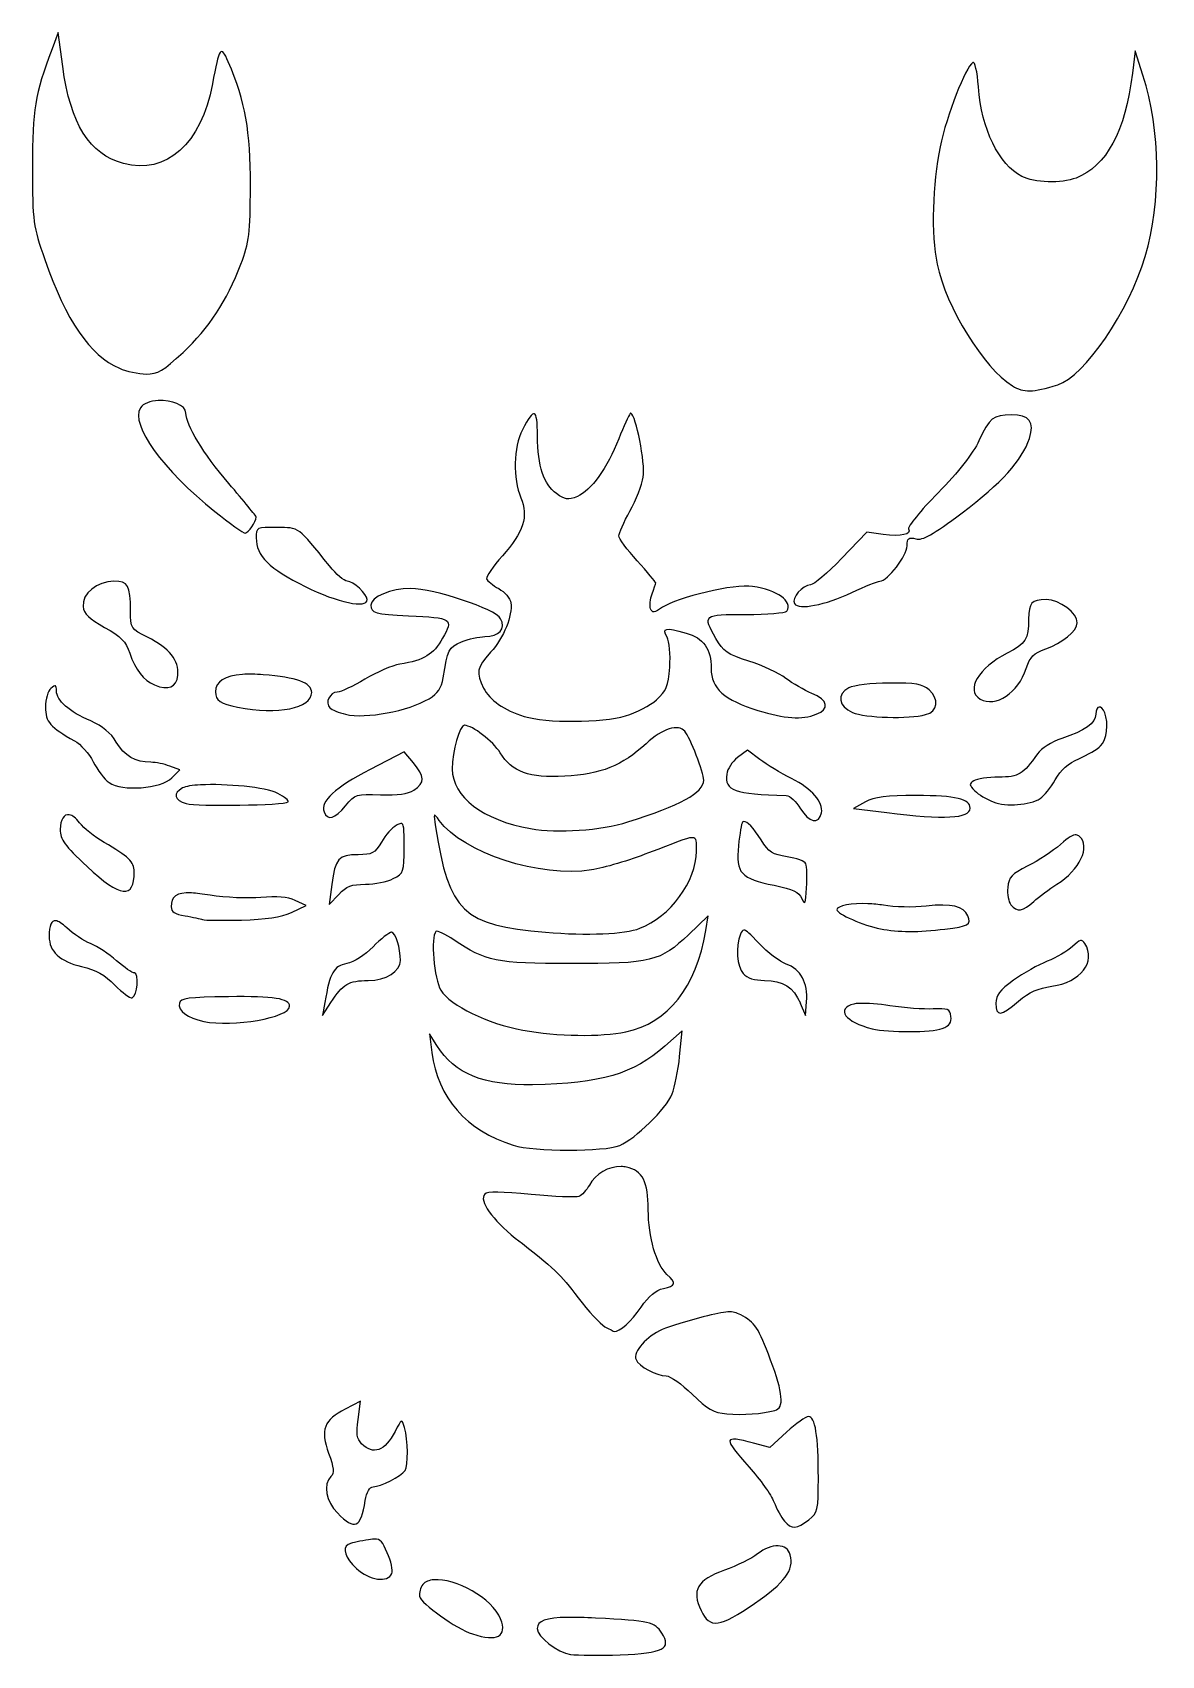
# Model space of a CAD drawing. Extents: x 43 to 173, y 96 to 196.
# Drawn here: x 48.23 to 67.61, y 95.82 to 123.71 of the extents above; entities that cross this region are included whole.
import ezdxf

# ---------------------------------------------------------------- set-up
doc = ezdxf.new("R2010")
doc.units = 0
doc.layers.add('Layer_1', color=7, linetype='CONTINUOUS')

msp = doc.modelspace()

# ---------------------------------------------------------------- linework, layer by layer
at = {"layer": 'Layer_1', "color": 7}
for points in [[(48.667348, 123.705633), (48.562065, 123.421757)], [(48.74562, 123.123549), (48.667348, 123.705633), (48.667348, 123.705633)], [(67.157312, 123.391993), (67.111011, 123.003938)], [(67.291811, 122.971415), (67.157312, 123.391993), (67.157312, 123.391993)], [(50.385486, 117.38099), (50.385486, 117.38099)], [(58.502132, 117.163259), (58.502132, 117.163259)], [(65.030725, 117.13625), (65.030725, 117.13625)], [(52.423881, 115.202588), (52.423881, 115.202588)], [(62.834131, 115.082973), (62.553562, 115.121559), (62.118105, 114.66901)], [(49.62536, 114.279853), (49.62536, 114.279853)], [(54.716384, 114.15252), (54.716384, 114.15252)], [(65.632101, 113.962353), (65.632101, 113.962353)], [(51.831325, 112.677469), (51.831325, 112.677469)], [(48.621597, 112.479033), (48.621597, 112.479033)], [(62.936106, 112.529192), (62.936106, 112.529192)], [(66.53885, 112.116883), (66.53885, 112.116883)], [(55.642978, 111.803243), (55.642978, 111.803243)], [(54.608346, 111.345733), (54.022955, 111.043668)], [(54.767096, 111.156667), (54.608346, 111.345733), (54.608346, 111.345733)], [(60.501939, 111.374395), (60.333269, 111.249269)], [(60.714159, 111.215095), (60.501939, 111.374395), (60.501939, 111.374395)], [(50.620854, 110.898699), (50.757557, 111.035952), (50.583372, 111.102096)], [(51.111988, 110.780188), (51.111988, 110.780188)], [(62.527104, 110.486939), (62.323706, 110.376698), (62.895316, 110.304488)], [(63.40409, 110.596631), (63.40409, 110.596631)], [(48.858068, 110.266453), (48.858068, 110.266453)], [(55.128143, 110.257083), (55.128143, 110.257083)], [(60.436895, 110.149046), (60.436895, 110.149046)], [(54.551021, 110.117076), (54.551021, 110.117076)], [(66.148591, 109.920841), (66.148591, 109.920841)], [(53.365355, 109.070869), (53.320707, 108.723603), (53.485519, 108.898339)], [(50.955442, 108.923143), (50.955442, 108.923143)], [(52.671926, 108.590208), (52.925486, 108.706515), (52.735316, 108.794159)], [(59.830008, 108.532881), (59.489357, 108.206564)], [(59.787014, 108.27877), (59.830008, 108.532881), (59.830008, 108.532881)], [(62.5701, 108.739035), (62.5701, 108.739035)], [(48.626008, 108.446893), (48.626008, 108.446893)], [(54.391168, 108.247353), (54.391168, 108.247353)], [(60.440203, 108.285386), (60.440203, 108.285386)], [(66.218593, 108.105139), (66.218593, 108.105139)], [(51.592647, 107.141062), (51.592647, 107.141062)], [(53.24409, 107.040743), (53.20385, 106.818603), (53.348819, 107.040743)], [(61.410342, 107.027513), (61.409792, 107.027513), (61.497986, 106.818603), (61.517829, 107.055625)], [(62.428436, 107.026409), (62.428436, 107.026409)], [(59.383524, 106.55457), (59.085869, 106.292742)], [(59.337773, 106.114702), (59.383524, 106.55457), (59.383524, 106.55457)], [(55.169483, 106.302114), (55.042703, 106.501103), (55.082942, 106.183603)], [(58.33401, 104.224583), (58.33401, 104.224583)], [(60.164046, 101.726476), (60.164046, 101.726476)], [(53.859797, 100.191893), (53.596314, 100.057948)], [(53.8168, 99.879355), (53.859797, 100.191893), (53.859797, 100.191893)], [(61.552006, 99.928964), (61.552006, 99.928964)], [(61.174974, 99.662726), (60.886687, 99.396489), (60.603915, 99.472006)], [(54.096268, 97.82332), (54.096268, 97.82332)], [(61.028351, 97.707564), (61.028351, 97.707564)], [(55.119874, 97.125481), (55.119874, 97.125481)], [(57.422299, 96.478907), (57.422299, 96.478907)]]:
    msp.add_lwpolyline(points, dxfattribs=at)
for points in [[(48.562065, 123.421757), (48.263869, 122.619783), (48.226644, 122.395455), (48.226926, 121.391631)], [(51.587688, 123.20127), (51.462212, 123.497206), (51.431675, 123.45472), (51.314835, 122.820381)], [(49.791826, 121.452816), (49.203449, 121.611247), (48.878772, 122.129608), (48.74562, 123.123549)], [(51.968575, 121.074131), (51.970127, 122.020842), (51.883965, 122.502531), (51.587688, 123.20127)], [(64.372575, 123.191901), (64.244813, 123.112941), (63.924747, 122.287407), (63.810334, 121.741103)], [(64.467935, 122.770772), (64.447756, 123.036837), (64.407683, 123.213604), (64.372575, 123.191901)], [(67.111011, 123.003938), (66.991828, 122.013281), (66.662709, 121.400825), (66.145283, 121.205322)], [(67.332047, 119.858151), (67.611224, 120.803406), (67.595454, 122.021582), (67.291811, 122.971415)], [(51.314835, 122.820381), (51.125972, 121.795073), (50.524926, 121.255408), (49.791826, 121.452816)], [(65.213176, 121.232881), (64.816569, 121.437988), (64.523137, 122.04355), (64.467935, 122.770772)], [(63.810334, 121.741103), (63.676307, 121.1011), (63.65363, 120.235225), (63.757968, 119.728063)], [(48.226926, 121.391631), (48.227293, 120.442464), (48.235195, 120.385872), (48.437492, 119.804131)], [(51.803763, 119.725309), (51.951901, 120.113198), (51.965756, 120.239842), (51.968575, 121.074131)], [(66.145283, 121.205322), (65.888799, 121.108409), (65.427581, 121.122026), (65.213176, 121.232881)], [(48.437492, 119.804131), (48.801785, 118.756581), (49.214622, 118.15477), (49.719066, 117.936615)], [(50.812127, 118.210568), (51.259647, 118.630515), (51.561532, 119.091542), (51.803763, 119.725309)], [(63.757968, 119.728063), (63.909888, 118.989426), (64.560066, 117.937527), (65.050568, 117.636201)], [(65.828884, 117.65384), (66.28947, 117.796263), (67.054287, 118.917735), (67.332047, 119.858151)], [(50.177127, 117.837948), (50.378972, 117.83582), (50.470412, 117.889893), (50.812127, 118.210568)], [(49.719066, 117.936615), (49.841297, 117.883749), (50.047446, 117.839359), (50.177127, 117.837948)], [(50.861736, 117.166016), (50.861736, 117.308846), (50.608267, 117.391325), (50.385486, 117.38099)], [(65.050568, 117.636201), (65.248124, 117.514829), (65.390959, 117.518413), (65.828884, 117.65384)], [(50.079563, 117.255314), (49.901706, 116.971209), (50.466165, 116.185096), (51.358382, 115.474887)], [(50.385486, 117.38099), (50.251817, 117.374787), (50.129643, 117.335307), (50.079563, 117.255314)], [(51.598158, 115.957752), (51.154505, 116.475582), (50.861736, 116.955645), (50.861736, 117.166016)], [(56.898094, 116.775756), (56.894143, 117.253886), (56.840744, 117.275919), (56.639576, 116.88159)], [(58.486698, 117.157747), (58.46316, 117.128969), (58.376292, 116.934043), (58.29377, 116.724493)], [(58.502132, 117.163259), (58.496632, 117.165104), (58.491363, 117.163448), (58.486698, 117.157747)], [(58.713246, 116.066893), (58.751425, 116.305602), (58.584637, 117.135592), (58.502132, 117.163259)], [(65.030725, 117.13625), (64.720845, 117.13494), (64.658844, 117.08556), (64.476754, 116.69252)], [(65.34216, 116.731659), (65.436169, 117.016495), (65.343202, 117.137661), (65.030725, 117.13625)], [(56.639576, 116.88159), (56.486075, 116.580721), (56.472904, 116.043257), (56.61091, 115.713012)], [(57.223863, 115.784118), (56.999666, 115.950316), (56.902327, 116.246228), (56.898094, 116.775756)], [(58.29377, 116.724493), (58.096892, 116.224692), (57.814012, 115.831889), (57.581602, 115.735612)], [(64.476754, 116.69252), (64.377722, 116.478748), (64.121414, 116.151867), (63.775607, 115.798452)], [(64.188467, 115.454493), (64.85962, 115.960069), (65.21866, 116.357461), (65.34216, 116.731659)], [(58.484493, 115.482603), (58.589311, 115.672775), (58.692361, 115.935747), (58.713246, 116.066893)], [(52.068346, 115.379527), (52.068346, 115.395421), (51.85679, 115.655867), (51.598158, 115.957752)], [(56.61091, 115.713012), (56.74522, 115.391518), (56.659103, 115.119789), (56.293964, 114.71366)], [(57.581602, 115.735612), (57.419466, 115.66846), (57.371691, 115.674536), (57.223863, 115.784118)], [(63.775607, 115.798452), (63.475915, 115.492215), (63.248156, 115.213916), (63.269041, 115.179987)], [(51.358382, 115.474887), (51.613878, 115.271515), (51.848419, 115.10502), (51.87983, 115.10502)], [(58.29267, 115.058169), (58.293291, 115.101456), (58.379676, 115.292427), (58.484493, 115.482603)], [(63.394167, 115.006353), (63.512728, 114.976598), (63.678576, 115.070403), (64.188467, 115.454493)], [(51.87983, 115.10502), (51.930743, 115.10502), (52.068346, 115.305421), (52.068346, 115.379527)], [(52.423881, 115.202588), (52.073785, 115.206256), (52.068346, 115.203937), (52.068346, 115.022891)], [(53.326219, 114.540576), (52.778736, 115.220633), (52.808917, 115.19858), (52.423881, 115.202588)], [(63.269041, 115.179987), (63.328985, 115.08275), (63.140201, 115.041024), (62.834131, 115.082973)], [(52.068346, 115.022891), (52.068346, 114.713601), (52.287892, 114.495389), (52.908951, 114.187248)], [(58.609066, 114.62877), (58.434427, 114.821596), (58.29267, 115.014879), (58.29267, 115.058169)], [(62.777356, 114.279853), (62.903989, 114.279944), (63.244236, 114.721749), (63.244236, 114.886188)], [(63.244236, 114.886188), (63.244236, 115.020244), (63.2668, 115.038317), (63.394167, 115.006353)], [(56.293964, 114.71366), (56.132956, 114.534599), (56.010897, 114.357676), (56.023315, 114.320643)], [(58.926566, 114.251188), (58.926566, 114.26601), (58.783677, 114.435948), (58.609066, 114.62877)], [(62.118105, 114.66901), (61.878385, 114.420084), (61.637853, 114.216464), (61.583976, 114.216464)], [(53.627734, 114.279853), (53.577329, 114.279853), (53.441704, 114.397137), (53.326219, 114.540576)], [(56.023315, 114.320643), (56.035648, 114.283616), (56.129865, 114.207404), (56.232227, 114.150869)], [(49.62536, 114.279853), (49.339638, 114.279853), (49.071076, 114.059342), (49.096193, 113.845494)], [(49.909236, 113.77108), (49.909236, 114.204842), (49.867479, 114.279853), (49.62536, 114.279853)], [(52.908951, 114.187248), (53.468033, 113.909843), (53.973346, 113.803152), (53.973346, 113.962353)], [(53.973346, 113.962353), (53.973346, 114.058162), (53.732043, 114.279853), (53.627734, 114.279853)], [(54.716384, 114.15252), (54.380821, 114.15252), (54.036736, 114.009312), (54.036736, 113.869198)], [(56.264748, 113.634931), (56.175876, 113.800956), (55.124251, 114.15252), (54.716384, 114.15252)], [(56.232227, 114.150869), (56.334589, 114.094335), (56.427644, 113.985434), (56.438933, 113.908884)], [(58.838925, 113.806358), (58.819282, 113.857708), (58.830879, 113.972841), (58.86483, 114.062122)], [(58.86483, 114.062122), (58.898894, 114.151403), (58.926566, 114.236372), (58.926566, 114.251188)], [(60.586276, 114.190556), (60.293696, 114.237342), (59.289775, 114.003431), (59.043423, 113.831162)], [(61.177178, 113.766119), (61.282024, 113.935777), (61.024905, 114.120421), (60.586276, 114.190556)], [(61.583976, 114.216464), (61.44899, 114.216464), (61.25335, 113.986797), (61.31002, 113.895103)], [(61.31002, 113.895103), (61.381507, 113.779434), (61.832425, 113.867005), (62.296147, 114.086376)], [(62.296147, 114.086376), (62.520822, 114.192675), (62.737337, 114.279828), (62.777356, 114.279853)], [(49.096193, 113.845494), (49.110982, 113.719428), (49.198764, 113.633776), (49.464956, 113.48555)], [(50.202482, 113.31688), (49.914813, 113.460529), (49.909236, 113.468603), (49.909236, 113.77108)], [(54.036736, 113.869198), (54.036736, 113.731372), (54.110018, 113.710236), (54.681659, 113.683989)], [(56.438933, 113.908884), (56.472009, 113.683682), (56.320718, 113.313158), (56.091667, 113.057258)], [(59.043423, 113.831162), (58.900365, 113.731123), (58.869289, 113.727197), (58.838925, 113.806358)], [(60.478238, 113.708243), (60.842898, 113.708243), (61.157423, 113.734343), (61.177178, 113.766119)], [(65.632101, 113.962353), (65.377114, 113.962353), (65.332856, 113.911793), (65.330036, 113.627765)], [(66.165676, 113.563272), (66.165676, 113.735783), (65.862733, 113.962353), (65.632101, 113.962353)], [(49.464956, 113.48555), (49.749069, 113.327345), (49.829531, 113.244262), (49.896559, 113.04072)], [(54.681659, 113.683989), (55.434628, 113.649425), (55.455603, 113.635492), (55.267047, 113.298138)], [(55.995756, 113.327353), (56.235645, 113.327353), (56.355906, 113.464598), (56.264748, 113.634931)], [(59.121698, 113.318534), (59.036128, 113.478416), (59.085573, 113.488799), (59.448567, 113.387986)], [(59.961199, 113.295381), (59.73068, 113.702853), (59.737151, 113.708243), (60.478238, 113.708243)], [(65.330036, 113.627765), (65.327694, 113.281315), (65.278502, 113.203416), (64.96072, 113.042374)], [(65.622729, 113.116237), (65.901508, 113.212153), (66.165676, 113.429397), (66.165676, 113.563272)], [(50.722279, 112.663688), (50.746917, 112.915478), (50.576172, 113.130247), (50.202482, 113.31688)], [(55.267047, 113.298138), (55.109542, 113.01635), (54.955925, 112.923657), (54.533382, 112.853858)], [(55.27697, 112.616836), (55.356077, 113.11013), (55.373276, 113.144118), (55.592816, 113.235851)], [(55.592816, 113.235851), (55.712676, 113.28594), (55.894128, 113.327353), (55.995756, 113.327353)], [(59.166895, 112.800941), (59.182813, 113.021199), (59.163664, 113.240093), (59.121698, 113.318534)], [(59.448567, 113.387986), (59.746763, 113.305171), (59.879066, 113.117851), (59.879066, 112.778894)], [(60.526744, 112.905674), (60.158895, 113.024221), (60.086449, 113.073966), (59.961199, 113.295381)], [(49.896559, 113.04072), (49.988902, 112.760284), (50.133092, 112.576357), (50.322096, 112.497222)], [(56.091667, 113.057258), (55.854092, 112.79184), (55.836597, 112.703044), (55.970399, 112.444306)], [(64.96072, 113.042374), (64.468863, 112.793144), (64.239467, 112.40145), (64.498801, 112.254136)], [(65.289797, 112.781649), (65.357304, 112.985469), (65.416424, 113.045261), (65.622729, 113.116237)], [(50.322096, 112.497222), (50.561675, 112.396912), (50.701959, 112.454951), (50.722279, 112.663688)], [(51.831325, 112.677469), (51.524131, 112.656252), (51.369956, 112.556029), (51.369956, 112.377058)], [(52.189614, 112.672508), (52.05325, 112.683023), (51.933721, 112.684542), (51.831325, 112.677469)], [(53.020846, 112.368238), (53.020846, 112.531738), (52.755865, 112.628839), (52.189614, 112.672508)], [(54.533382, 112.853858), (54.404745, 112.832612), (54.134743, 112.715882), (53.93366, 112.594786)], [(58.940347, 112.241458), (59.112475, 112.39525), (59.142907, 112.470947), (59.166895, 112.800941)], [(59.879066, 112.778894), (59.879066, 112.437092), (60.100416, 112.238701), (60.682186, 112.059007)], [(61.16009, 112.610221), (61.043955, 112.697882), (60.758843, 112.830871), (60.526744, 112.905674)], [(64.498801, 112.254136), (64.764231, 112.103375), (65.150548, 112.361146), (65.289797, 112.781649)], [(48.544426, 112.438243), (48.490296, 112.393325), (48.449066, 112.254743), (48.449066, 112.117436)], [(48.621597, 112.479033), (48.607675, 112.485558), (48.583994, 112.471074), (48.544426, 112.438243)], [(48.639236, 112.393593), (48.639236, 112.444972), (48.635519, 112.472505), (48.621597, 112.479033)], [(49.226831, 111.877657), (48.856894, 112.038363), (48.639236, 112.22954), (48.639236, 112.393593)], [(51.369956, 112.377058), (51.369956, 112.230519), (51.451716, 112.173962), (51.748642, 112.115782)], [(51.748642, 112.115782), (52.441215, 111.98007), (53.020846, 112.095157), (53.020846, 112.368238)], [(53.460165, 112.374853), (53.333362, 112.374853), (53.244581, 112.189151), (53.33063, 112.103105)], [(53.93366, 112.594786), (53.732549, 112.473693), (53.519601, 112.374853), (53.460165, 112.374853)], [(55.034987, 112.260751), (55.187867, 112.351835), (55.248748, 112.441461), (55.27697, 112.616836)], [(55.970399, 112.444306), (56.079675, 112.232992), (56.320557, 112.065182), (56.670993, 111.955378)], [(61.609331, 112.352253), (61.478352, 112.40629), (61.276224, 112.52256), (61.16009, 112.610221)], [(62.244331, 112.447613), (62.032185, 112.332816), (62.062301, 112.131505), (62.307721, 112.02483)], [(62.936106, 112.529192), (62.634072, 112.526825), (62.322987, 112.490158), (62.244331, 112.447613)], [(63.621268, 112.410131), (63.507166, 112.513261), (63.39435, 112.532805), (62.936106, 112.529192)], [(63.561736, 111.986798), (63.767476, 112.043685), (63.796754, 112.251553), (63.621268, 112.410131)], [(48.449066, 112.117436), (48.449066, 111.864065), (48.534035, 111.765392), (48.946813, 111.53866)], [(53.33063, 112.103105), (53.363453, 112.070274), (53.485624, 112.020927), (53.602379, 111.99341)], [(53.602379, 111.99341), (53.951432, 111.91116), (54.675013, 112.046254), (55.034987, 112.260751)], [(58.409527, 111.965298), (58.591927, 112.019468), (58.830873, 112.143657), (58.940347, 112.241458)], [(61.684298, 111.99231), (61.918458, 112.081342), (61.885909, 112.238122), (61.609331, 112.352253)], [(66.53885, 112.116883), (66.507594, 112.112164), (66.483176, 112.071507), (66.483176, 111.997271)], [(66.635314, 112.020422), (66.60839, 112.090596), (66.570106, 112.121604), (66.53885, 112.116883)], [(49.665049, 111.51606), (49.57248, 111.672995), (49.431866, 111.788579), (49.226831, 111.877657)], [(56.670993, 111.955378), (57.035765, 111.841078), (58.009844, 111.84661), (58.409527, 111.965298)], [(59.428724, 111.700165), (59.313267, 111.832801), (59.043581, 111.746709), (58.762855, 111.487948)], [(60.682186, 112.059007), (61.140348, 111.917498), (61.435829, 111.897841), (61.684298, 111.99231)], [(62.307721, 112.02483), (62.521787, 111.93179), (63.279796, 111.908831), (63.561736, 111.986798)], [(66.483176, 111.997271), (66.483176, 111.843861), (66.29387, 111.707886), (65.897235, 111.576142)], [(66.566409, 111.451016), (66.673936, 111.558554), (66.707278, 111.832874), (66.635314, 112.020422)], [(48.946813, 111.53866), (49.052844, 111.480409), (49.198253, 111.317878), (49.269825, 111.177613)], [(55.642978, 111.803243), (55.556421, 111.803243), (55.434066, 111.363203), (55.434066, 111.051937)], [(56.257032, 111.330298), (56.133475, 111.530222), (55.779264, 111.803243), (55.642978, 111.803243)], [(59.751736, 110.85901), (59.751736, 110.987672), (59.517257, 111.598449), (59.428724, 111.700165)], [(65.897235, 111.576142), (65.722906, 111.518244), (65.544299, 111.406275), (65.481618, 111.315417)], [(50.258706, 111.168243), (49.993784, 111.168243), (49.804862, 111.279117), (49.665049, 111.51606)], [(57.364424, 110.927361), (56.753977, 110.894118), (56.460881, 111.000459), (56.257032, 111.330298)], [(58.762855, 111.487948), (58.352899, 111.110072), (57.980684, 110.96092), (57.364424, 110.927361)], [(65.481618, 111.315417), (65.235463, 110.958758), (65.16208, 110.914159), (64.816301, 110.91303)], [(66.192688, 111.229426), (66.339443, 111.292337), (66.507481, 111.392094), (66.566409, 111.451016)], [(49.269825, 111.177613), (49.341371, 111.037349), (49.464177, 110.875839), (49.543231, 110.81877)], [(50.583372, 111.102096), (50.487529, 111.138531), (50.341482, 111.168243), (50.258706, 111.168243)], [(54.022955, 111.043668), (53.425745, 110.735902), (53.16382, 110.49509), (53.232513, 110.316062)], [(54.775365, 110.69144), (54.966881, 110.816871), (54.96516, 110.921265), (54.767096, 111.156667)], [(55.434066, 111.051937), (55.434066, 110.574493), (55.959093, 110.175236), (56.779033, 110.028881)], [(60.333269, 111.249269), (60.240559, 111.180376), (60.156296, 111.052795), (60.145854, 110.965947)], [(61.258758, 110.889326), (61.076019, 110.980817), (60.830999, 111.127364), (60.714159, 111.215095)], [(65.786993, 110.868382), (65.881989, 111.037388), (66.01009, 111.151158), (66.192688, 111.229426)], [(49.543231, 110.81877), (49.757832, 110.663856), (50.436365, 110.714213), (50.620854, 110.898699)], [(50.804961, 110.727271), (50.632891, 110.635185), (50.659208, 110.521184), (50.866698, 110.458827)], [(51.111988, 110.780188), (50.969963, 110.772593), (50.857898, 110.755601), (50.804961, 110.727271)], [(52.439313, 110.634115), (52.236517, 110.739666), (51.538068, 110.802969), (51.111988, 110.780188)], [(58.450316, 110.142981), (59.342618, 110.423741), (59.751736, 110.648689), (59.751736, 110.85901)], [(60.145854, 110.965947), (60.111112, 110.67852), (60.270102, 110.621429), (61.167258, 110.599388)], [(61.772492, 110.298976), (61.808504, 110.486028), (61.611197, 110.712867), (61.258758, 110.889326)], [(64.387456, 110.851844), (64.304144, 110.799255), (64.306839, 110.777233), (64.405645, 110.678213)], [(64.816301, 110.91303), (64.63297, 110.912496), (64.439837, 110.884966), (64.387456, 110.851844)], [(65.528472, 110.546471), (65.594145, 110.587501), (65.710652, 110.732543), (65.786993, 110.868382)], [(50.866698, 110.458827), (51.041393, 110.40632), (52.558877, 110.430673), (52.615152, 110.486939)], [(52.615152, 110.486939), (52.635331, 110.507127), (52.55604, 110.573347), (52.439313, 110.634115)], [(53.232513, 110.316062), (53.292372, 110.160089), (53.417891, 110.19557), (53.60348, 110.421345)], [(53.60348, 110.421345), (53.768241, 110.621762), (53.787046, 110.628067), (54.199344, 110.610965)], [(54.199344, 110.610965), (54.501407, 110.598442), (54.668714, 110.621559), (54.775365, 110.69144)], [(61.167258, 110.599388), (61.22957, 110.597855), (61.339976, 110.495132), (61.413099, 110.371186)], [(63.40409, 110.596631), (62.885591, 110.596631), (62.683398, 110.571479), (62.527104, 110.486939)], [(64.324066, 110.379452), (64.324066, 110.539015), (64.080125, 110.596631), (63.40409, 110.596631)], [(64.405645, 110.678213), (64.467875, 110.61583), (64.610765, 110.530051), (64.723145, 110.487492)], [(64.723145, 110.487492), (64.948839, 110.402021), (65.343334, 110.430859), (65.528472, 110.546471)], [(48.858068, 110.266453), (48.768652, 110.279291), (48.703176, 110.190135), (48.703176, 110.013997)], [(49.035561, 110.129753), (48.974177, 110.214019), (48.911719, 110.258751), (48.858068, 110.266453)], [(55.128143, 110.257083), (55.120122, 110.242619), (55.129232, 110.180059), (55.148536, 110.056993)], [(55.210826, 110.169439), (55.161394, 110.238129), (55.136161, 110.271547), (55.128143, 110.257083)], [(57.825239, 109.318364), (56.949758, 109.177374), (55.611101, 109.613275), (55.210826, 110.169439)], [(56.779033, 110.028881), (57.238914, 109.946794), (57.98973, 109.998063), (58.450316, 110.142981)], [(60.414848, 110.137469), (60.399806, 110.122413), (60.3696, 109.941248), (60.348151, 109.734532)], [(60.436895, 110.149046), (60.428522, 110.147638), (60.421232, 110.143853), (60.414848, 110.137469)], [(60.736757, 109.83375), (60.601259, 110.048394), (60.495513, 110.158893), (60.436895, 110.149046)], [(61.413099, 110.371186), (61.553364, 110.133467), (61.733659, 110.097346), (61.772492, 110.298976)], [(62.895316, 110.304488), (63.880272, 110.179983), (64.324066, 110.203278), (64.324066, 110.379452)], [(48.703176, 110.013997), (48.703176, 109.840571), (48.775273, 109.74078), (49.163441, 109.377896)], [(49.455036, 109.791307), (49.29236, 109.884118), (49.103605, 110.036366), (49.035561, 110.129753)], [(54.476605, 110.086206), (54.403961, 110.04733), (54.286932, 109.91744), (54.216433, 109.797922)], [(54.551021, 110.117076), (54.532646, 110.115289), (54.508581, 110.10332), (54.476605, 110.086206)], [(54.608346, 109.711381), (54.608346, 110.034712), (54.606145, 110.122432), (54.551021, 110.117076)], [(55.148536, 110.056993), (55.377644, 108.595954), (55.618465, 108.364843), (57.034797, 108.248454)], [(59.624956, 109.639722), (59.624956, 109.954188), (59.699082, 109.957008), (58.804748, 109.61106)], [(65.815656, 109.07252), (66.202752, 109.311173), (66.399839, 109.730056), (66.203158, 109.893282)], [(66.148591, 109.920841), (66.090992, 109.930239), (66.018001, 109.883274), (65.876842, 109.758233)], [(66.203158, 109.893282), (66.185336, 109.908073), (66.16779, 109.917708), (66.148591, 109.920841)], [(49.973176, 109.290252), (49.973176, 109.455098), (49.870352, 109.554361), (49.455036, 109.791307)], [(53.81625, 109.580743), (53.482296, 109.580743), (53.422082, 109.512567), (53.365355, 109.070869)], [(54.216433, 109.797922), (54.102217, 109.604346), (54.058284, 109.580743), (53.81625, 109.580743)], [(54.420934, 109.169534), (54.601499, 109.262837), (54.608346, 109.282714), (54.608346, 109.711381)], [(58.804748, 109.61106), (58.475818, 109.48384), (58.035043, 109.352152), (57.825239, 109.318364)], [(58.655368, 108.316255), (59.174205, 108.513517), (59.624956, 109.12875), (59.624956, 109.639722)], [(60.348151, 109.734532), (60.299354, 109.264841), (60.384216, 109.170985), (60.963308, 109.054882)], [(61.183794, 109.544912), (60.934253, 109.582335), (60.868385, 109.625258), (60.736757, 109.83375)], [(65.876842, 109.758233), (65.746794, 109.643044), (65.494377, 109.476098), (65.315702, 109.386716)], [(49.163441, 109.377896), (49.741828, 108.837212), (49.973176, 108.812162), (49.973176, 109.290252)], [(61.506806, 109.422544), (61.490126, 109.465983), (61.344745, 109.520782), (61.183794, 109.544912)], [(61.517829, 109.014092), (61.528554, 109.195307), (61.523457, 109.37911), (61.506806, 109.422544)], [(65.315702, 109.386716), (65.03633, 109.246959), (64.988141, 109.195197), (64.970643, 109.0174)], [(53.485519, 108.898339), (53.618672, 109.039659), (53.705678, 109.07252), (53.941926, 109.07252)], [(53.941926, 109.07252), (54.102511, 109.07252), (54.317894, 109.116251), (54.420934, 109.169534)], [(60.963308, 109.054882), (61.283263, 108.990738), (61.384812, 108.942131), (61.434596, 108.828884)], [(65.418781, 108.777621), (65.50737, 108.859719), (65.686003, 108.992383), (65.815656, 109.07252)], [(50.955442, 108.923143), (50.694711, 108.934268), (50.608176, 108.864023), (50.608176, 108.686672)], [(51.277353, 108.885658), (51.148491, 108.90645), (51.042353, 108.919435), (50.955442, 108.923143)], [(52.149375, 108.845972), (51.932007, 108.825734), (51.539679, 108.843342), (51.277353, 108.885658)], [(52.735316, 108.794159), (52.604111, 108.854851), (52.421607, 108.871316), (52.149375, 108.845972)], [(61.434596, 108.828884), (61.488924, 108.705307), (61.501178, 108.732254), (61.517829, 109.014092)], [(62.5701, 108.739035), (62.297166, 108.748148), (62.038176, 108.705536), (62.038176, 108.634856)], [(64.284931, 108.528472), (64.220443, 108.69655), (64.002144, 108.748098), (63.570005, 108.697145)], [(64.970643, 109.0174), (64.959524, 108.903681), (64.984164, 108.769292), (65.025764, 108.719192)], [(65.025764, 108.719192), (65.1325, 108.590578), (65.233361, 108.60577), (65.418781, 108.777621)], [(50.608176, 108.686672), (50.608176, 108.601638), (50.672283, 108.559782), (50.846301, 108.530676)], [(50.846301, 108.530676), (50.977281, 108.508773), (51.112877, 108.47962), (51.147816, 108.466186)], [(51.147816, 108.466186), (51.182727, 108.452752), (51.482456, 108.449521), (51.814236, 108.458467)], [(51.814236, 108.458467), (52.234521, 108.469787), (52.494973, 108.509453), (52.671926, 108.590208)], [(62.038176, 108.634856), (62.038176, 108.564695), (62.497039, 108.363911), (62.785075, 108.307986)], [(62.838542, 108.712027), (62.753601, 108.727425), (62.661078, 108.735999), (62.5701, 108.739035)], [(63.570005, 108.697145), (63.353005, 108.671567), (63.023792, 108.678454), (62.838542, 108.712027)], [(63.893017, 108.303025), (64.305231, 108.354575), (64.343294, 108.376383), (64.284931, 108.528472)], [(48.626008, 108.446893), (48.548242, 108.457183), (48.515324, 108.368207), (48.51356, 108.174591)], [(48.817279, 108.322868), (48.735765, 108.399008), (48.672665, 108.440718), (48.626008, 108.446893)], [(49.224077, 108.053876), (49.109043, 108.099938), (48.926132, 108.221197), (48.817279, 108.322868)], [(54.391168, 108.247353), (54.350245, 108.247353), (54.207568, 108.135325), (54.074218, 107.998755)], [(54.544956, 107.762834), (54.544956, 107.976697), (54.459099, 108.247353), (54.391168, 108.247353)], [(55.153498, 108.262785), (55.060393, 108.169669), (55.12159, 107.445961), (55.238938, 107.253511)], [(55.465486, 108.113408), (55.313989, 108.215668), (55.173818, 108.283021), (55.153498, 108.262785)], [(57.034797, 108.248454), (57.755592, 108.189221), (58.391208, 108.215818), (58.655368, 108.316255)], [(59.489357, 108.206564), (59.007688, 107.745529), (58.853702, 107.70766), (57.465846, 107.709918)], [(58.412284, 106.537482), (59.143691, 106.694338), (59.621124, 107.299124), (59.787014, 108.27877)], [(60.383428, 108.215381), (60.295883, 107.998538), (60.318647, 107.65947), (60.428629, 107.537937)], [(60.440203, 108.285386), (60.41583, 108.284452), (60.40107, 108.259069), (60.383428, 108.215381)], [(60.700928, 108.056631), (60.548404, 108.220452), (60.480829, 108.286944), (60.440203, 108.285386)], [(62.785075, 108.307986), (63.091794, 108.248429), (63.44132, 108.246555), (63.893017, 108.303025)], [(48.51356, 108.174591), (48.512092, 107.918457), (48.697555, 107.747033), (49.070285, 107.659758)], [(49.671661, 107.759527), (49.540597, 107.875489), (49.339082, 108.007815), (49.224077, 108.053876)], [(54.074218, 107.998755), (53.92893, 107.849962), (53.747385, 107.7347), (53.621119, 107.711021)], [(57.465846, 107.709918), (56.183457, 107.711969), (56.007804, 107.747419), (55.465486, 108.113408)], [(61.168909, 107.702202), (61.057742, 107.739878), (60.847232, 107.899469), (60.700928, 108.056631)], [(66.082443, 108.004817), (65.998115, 107.925615), (65.803566, 107.811473), (65.650291, 107.751258)], [(65.729115, 107.321312), (66.219505, 107.386361), (66.492978, 107.741371), (66.29466, 108.05498)], [(66.218593, 108.105139), (66.187966, 108.097869), (66.147326, 108.065783), (66.082443, 108.004817)], [(66.29466, 108.05498), (66.269599, 108.094595), (66.249223, 108.112409), (66.218593, 108.105139)], [(49.070285, 107.659758), (49.314351, 107.602606), (49.469906, 107.515588), (49.639691, 107.341705)], [(49.977034, 107.548964), (49.940007, 107.548964), (49.802725, 107.643562), (49.671661, 107.759527)], [(53.621119, 107.711021), (53.400111, 107.669563), (53.337308, 107.557842), (53.24409, 107.040743)], [(53.989331, 107.419426), (54.298731, 107.421495), (54.544956, 107.573726), (54.544956, 107.762834)], [(61.517829, 107.055625), (61.544443, 107.377082), (61.413681, 107.61924), (61.168909, 107.702202)], [(65.650291, 107.751258), (65.497016, 107.69104), (65.23578, 107.543985), (65.069861, 107.424388)], [(49.939002, 107.123976), (50.027366, 107.152887), (50.062773, 107.548964), (49.977034, 107.548964)], [(53.348819, 107.040743), (53.558144, 107.361895), (53.652019, 107.417169), (53.989331, 107.419426)], [(60.428629, 107.537937), (60.498056, 107.461215), (60.622214, 107.421631), (60.795188, 107.421631)], [(60.795188, 107.421631), (61.111728, 107.421631), (61.292881, 107.305953), (61.410342, 107.027513)], [(65.069861, 107.424388), (64.833302, 107.253841), (64.768346, 107.168443), (64.768346, 107.028616)], [(49.639691, 107.341705), (49.768131, 107.210164), (49.902849, 107.112151), (49.939002, 107.123976)], [(51.592647, 107.141062), (50.903206, 107.132392), (50.764542, 107.114734), (50.748737, 107.032474)], [(52.639956, 106.9768), (52.639956, 107.109956), (52.377845, 107.15094), (51.592647, 107.141062)], [(55.238938, 107.253511), (55.400284, 106.988913), (56.043226, 106.675175), (56.648395, 106.565594)], [(65.157505, 107.064444), (65.340413, 107.22101), (65.49456, 107.290197), (65.729115, 107.321312)], [(50.748737, 107.032474), (50.722886, 106.898244), (50.885338, 106.775398), (51.167109, 106.716628)], [(51.167109, 106.716628), (51.671017, 106.611529), (52.639956, 106.782784), (52.639956, 106.9768)], [(62.328668, 107.015936), (62.010744, 106.936143), (62.183018, 106.70208), (62.641206, 106.591502)], [(62.428436, 107.026409), (62.385739, 107.025058), (62.351181, 107.021589), (62.328668, 107.015936)], [(62.947683, 106.986723), (62.759827, 107.015626), (62.556531, 107.030473), (62.428436, 107.026409)], [(63.689066, 106.931049), (63.531897, 106.923181), (63.198155, 106.948186), (62.947683, 106.986723)], [(63.994992, 106.802618), (63.977043, 106.92911), (63.942135, 106.943721), (63.689066, 106.931049)], [(63.847816, 106.596464), (63.971401, 106.643473), (64.00995, 106.697101), (63.994992, 106.802618)], [(64.768346, 107.028616), (64.768346, 106.795933), (64.852621, 106.803479), (65.157505, 107.064444)], [(56.648395, 106.565594), (57.231382, 106.460032), (57.994736, 106.447933), (58.412284, 106.537482)], [(62.641206, 106.591502), (62.930569, 106.521672), (63.659348, 106.524799), (63.847816, 106.596464)], [(56.814311, 105.629632), (55.972527, 105.613117), (55.480238, 105.814573), (55.169483, 106.302114)], [(59.085869, 106.292742), (58.536806, 105.809428), (58.000858, 105.652916), (56.814311, 105.629632)], [(55.082942, 106.183603), (55.182143, 105.407481), (55.678496, 104.841724), (56.481926, 104.588938)], [(59.208238, 105.470329), (59.254382, 105.583111), (59.312655, 105.872976), (59.337773, 106.114702)], [(58.309205, 104.586181), (58.580449, 104.699572), (59.103223, 105.213623), (59.208238, 105.470329)], [(56.481926, 104.588938), (56.83143, 104.478967), (58.048517, 104.477209), (58.309205, 104.586181)], [(58.33401, 104.224583), (58.122882, 104.228994), (57.891161, 104.098162), (57.788308, 103.90598)], [(58.422757, 104.21411), (58.393889, 104.220452), (58.364171, 104.223954), (58.33401, 104.224583)], [(58.799236, 103.482096), (58.799236, 103.963923), (58.702073, 104.152769), (58.422757, 104.21411)], [(55.991345, 103.749987), (55.885822, 103.644456), (56.125931, 103.29962), (56.516103, 102.995923)], [(56.786749, 103.745026), (56.280132, 103.794479), (56.037404, 103.796057), (55.991345, 103.749987)], [(57.609161, 103.709748), (57.558023, 103.690122), (57.187787, 103.705867), (56.786749, 103.745026)], [(57.788308, 103.90598), (57.740951, 103.817537), (57.6603, 103.729362), (57.609161, 103.709748)], [(59.120594, 102.370296), (58.93619, 102.537188), (58.799236, 103.010808), (58.799236, 103.482096)], [(56.516103, 102.995923), (57.198319, 102.464885), (57.285828, 102.381407), (57.595934, 101.969563)], [(59.058308, 102.129964), (59.276296, 102.173564), (59.287839, 102.218946), (59.120594, 102.370296)], [(58.67466, 101.805298), (58.809534, 102.001304), (58.931646, 102.104651), (59.058308, 102.129964)], [(57.595934, 101.969563), (57.76871, 101.740082), (57.974814, 101.516591), (58.053441, 101.472917)], [(58.216049, 101.391338), (58.305344, 101.381316), (58.510125, 101.566157), (58.67466, 101.805298)], [(59.741263, 101.640486), (59.47953, 101.57343), (59.163433, 101.476066), (59.038465, 101.423858)], [(60.164046, 101.726476), (60.073007, 101.721583), (59.948358, 101.693538), (59.741263, 101.640486)], [(60.386186, 101.675214), (60.312752, 101.713187), (60.255082, 101.73137), (60.164046, 101.726476)], [(60.899918, 100.900203), (60.693359, 101.453091), (60.629433, 101.549433), (60.386186, 101.675214)], [(58.053441, 101.472917), (58.132068, 101.42924), (58.205043, 101.392749), (58.216049, 101.391338)], [(59.038465, 101.423858), (58.773599, 101.31319), (58.537083, 101.041317), (58.588673, 100.906818)], [(58.588673, 100.906818), (58.632587, 100.79238), (58.93871, 100.627353), (59.107366, 100.627353)], [(60.974331, 100.033693), (61.135649, 100.07794), (61.114209, 100.326595), (60.899918, 100.900203)], [(59.107366, 100.627353), (59.17541, 100.627353), (59.375455, 100.486228), (59.551646, 100.313711)], [(59.551646, 100.313711), (59.816794, 100.054073), (59.918961, 99.995881), (60.145303, 99.975815)], [(53.596314, 100.057948), (53.22855, 99.870332), (53.165937, 99.702731), (53.311338, 99.298372)], [(53.877986, 99.461533), (53.79569, 99.543885), (53.782849, 99.632681), (53.8168, 99.879355)], [(54.613858, 99.738243), (54.568279, 99.896903), (54.56798, 99.896976), (54.452353, 99.674853)], [(60.145303, 99.975815), (60.417507, 99.951685), (60.762636, 99.975615), (60.974331, 100.033693)], [(61.552006, 99.928964), (61.503408, 99.928964), (61.333724, 99.809045), (61.174974, 99.662726)], [(61.719576, 98.869527), (61.718701, 99.602362), (61.667238, 99.928964), (61.552006, 99.928964)], [(54.452353, 99.674853), (54.275174, 99.334474), (54.078364, 99.261172), (53.877986, 99.461533)], [(54.623231, 99.000715), (54.680889, 99.087761), (54.675382, 99.524014), (54.613858, 99.738243)], [(60.603915, 99.472006), (60.08344, 99.611212), (60.076808, 99.570829), (60.533359, 99.059146)], [(53.311338, 99.298372), (53.401395, 99.047965), (53.410121, 98.958954), (53.351024, 98.899843)], [(54.074771, 98.722353), (54.196127, 98.722353), (54.561788, 98.907844), (54.623231, 99.000715)], [(60.533359, 99.059146), (60.718553, 98.851592), (60.908559, 98.58374), (60.956142, 98.463832)], [(53.351024, 98.899843), (53.212763, 98.761571), (53.263921, 98.469353), (53.460715, 98.272562)], [(53.939722, 98.484228), (53.965009, 98.636329), (54.013755, 98.722353), (54.074771, 98.722353)], [(61.553107, 98.155152), (61.712393, 98.280337), (61.719576, 98.315197), (61.719576, 98.869527)], [(53.460715, 98.272562), (53.765374, 97.9679), (53.86101, 98.010499), (53.939722, 98.484228)], [(60.956142, 98.463832), (61.003696, 98.343925), (61.085451, 98.195874), (61.137492, 98.134758)], [(61.137492, 98.134758), (61.260569, 97.990246), (61.348891, 97.994511), (61.553107, 98.155152)], [(53.645923, 97.731818), (53.538679, 97.665539), (53.596865, 97.499185), (53.789792, 97.318958)], [(53.951299, 97.805131), (53.813038, 97.783022), (53.675444, 97.750078), (53.645923, 97.731818)], [(54.096268, 97.82332), (54.059167, 97.8222), (54.01266, 97.814941), (53.951299, 97.805131)], [(54.318408, 97.588503), (54.233657, 97.776466), (54.207565, 97.826682), (54.096268, 97.82332)], [(54.396129, 97.233521), (54.416957, 97.287787), (54.382077, 97.44731), (54.318408, 97.588503)], [(61.028351, 97.707564), (60.924144, 97.710745), (60.795597, 97.66426), (60.673369, 97.568107)], [(61.237814, 97.551021), (61.212538, 97.651673), (61.132556, 97.704386), (61.028351, 97.707564)], [(53.789792, 97.318958), (54.009135, 97.114062), (54.332799, 97.068489), (54.396129, 97.233521)], [(60.673369, 97.568107), (60.576962, 97.492277), (60.322821, 97.367472), (60.108925, 97.290296)], [(60.623758, 96.717582), (61.146828, 97.077887), (61.303287, 97.290138), (61.237814, 97.551021)], [(54.928603, 97.042248), (54.886468, 96.991544), (54.861358, 96.901563), (54.87293, 96.842158)], [(55.119874, 97.125481), (55.037352, 97.119007), (54.970302, 97.092495), (54.928603, 97.042248)], [(56.264198, 96.452449), (56.125604, 96.811159), (55.477469, 97.153537), (55.119874, 97.125481)], [(60.108925, 97.290296), (59.637219, 97.12009), (59.538489, 96.949318), (59.707089, 96.595764)], [(54.87293, 96.842158), (54.897624, 96.715768), (55.502864, 96.283956), (55.781332, 96.193927)], [(57.422299, 96.478907), (57.035316, 96.474377), (56.894236, 96.416875), (56.894236, 96.287083)], [(57.895242, 96.46678), (57.707637, 96.476387), (57.551295, 96.480417), (57.422299, 96.478907)], [(59.707089, 96.595764), (59.856384, 96.282664), (60.024261, 96.304615), (60.623758, 96.717582)], [(55.781332, 96.193927), (56.208222, 96.055909), (56.381602, 96.148524), (56.264198, 96.452449)], [(56.894236, 96.287083), (56.894236, 96.141598), (57.238319, 95.874522), (57.465846, 95.843354)], [(59.030746, 96.209362), (58.902814, 96.404587), (58.842015, 96.418297), (57.895242, 96.46678)], [(58.319128, 95.836741), (59.060611, 95.864885), (59.20626, 95.941468), (59.030746, 96.209362)], [(57.465846, 95.843354), (57.588077, 95.82659), (57.972192, 95.82359), (58.319128, 95.836741)]]:
    msp.add_open_spline(points, degree=3, dxfattribs=at)

doc.saveas('drawing.dxf')
